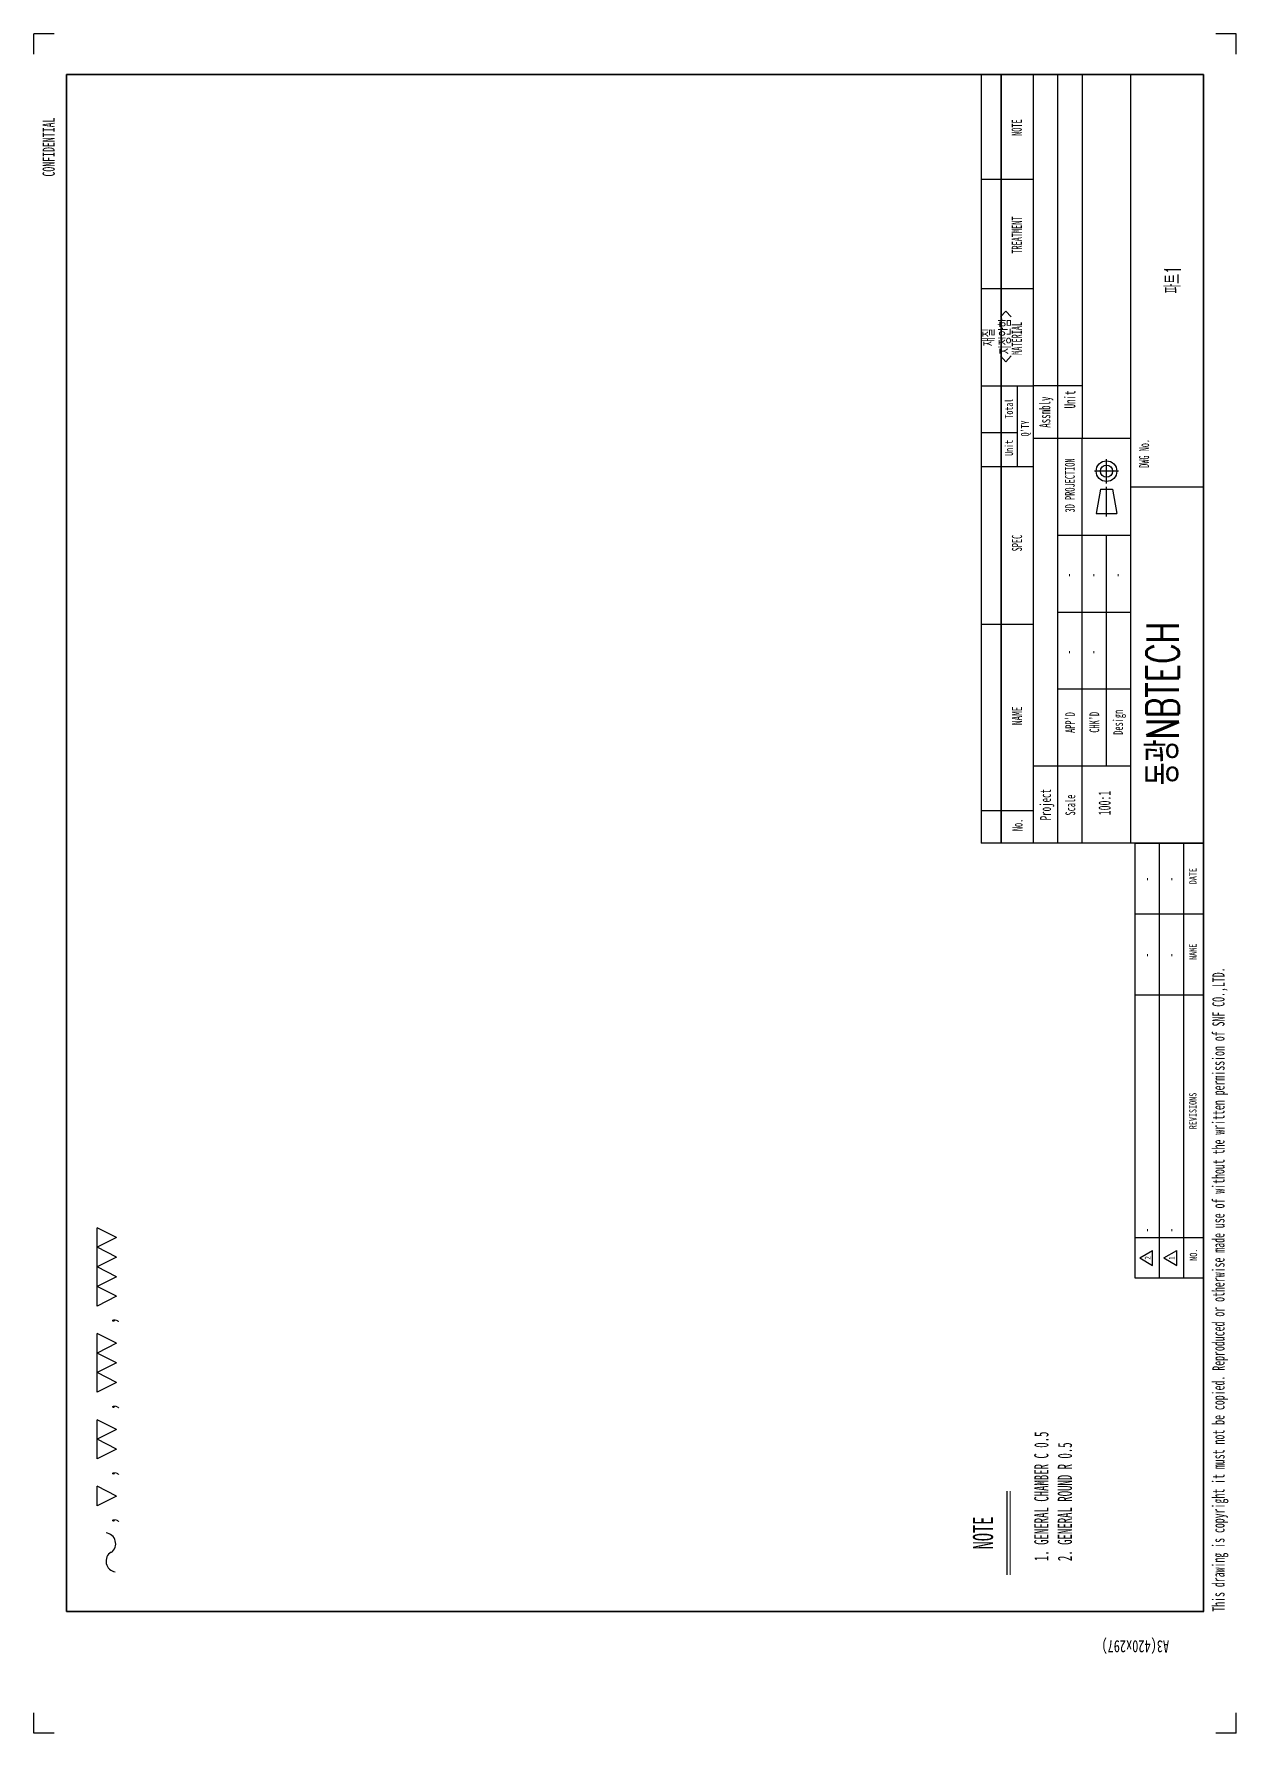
# Model space of a CAD drawing. Header units: millimetres. Extents: x 973.4 to 1023.4, y -522.9 to -472.9.
# Drawn here: x 997.03 to 1000, y -499.999 to -495.799 of the extents above; entities that cross this region are included whole.
import ezdxf

# ---------------------------------------------------------------- set-up
doc = ezdxf.new("R2010")
doc.units = ezdxf.units.MM
doc.header["$LTSCALE"] = 0.01
doc.linetypes.add('CENTER', pattern=[10.16, 6.35, -1.27, 1.27, -1.27])
doc.layers.add('3', color=3, linetype='Continuous')
doc.layers.add('4-1', color=2, linetype='Continuous')
doc.styles.add('SLDTEXTSTYLE0', font='TXT', dxfattribs={"width": 0.744681})
doc.styles.add('SLDTEXTSTYLE1', font='TXT', dxfattribs={"width": 0.7, "bigfont": 'bigfont'})
doc.styles.add('SLDTEXTSTYLE2', font='TXT', dxfattribs={"width": 0.6})
doc.styles.add('SLDTEXTSTYLE3', font='TXT', dxfattribs={"width": 0.675})
doc.styles.add('SLDTEXTSTYLE4', font='TXT', dxfattribs={"width": 0.56})
doc.styles.add('SLDTEXTSTYLE5', font='TXT', dxfattribs={"width": 0.595745})
doc.styles.add('SLDTEXTSTYLE6', font='TXT', dxfattribs={"width": 0.595745, "bigfont": 'bigfont'})
doc.styles.add('SLDTEXTSTYLE7', font='TXT', dxfattribs={"width": 0.7})

# ---------------------------------------------------------------- blocks, each defined once
blk = doc.blocks.new('SW_NOTE_0')
at = {"layer": '4-1', "color": 0, "insert": (-0.0387, 0.1232), "char_height": 0.03, "attachment_point": 2, "rotation": 90, "style": 'SLDTEXTSTYLE0'}
blk.add_mtext('A3(420x297)', dxfattribs=at)
blk = doc.blocks.new('SW_NOTE_0_1')
at = {"layer": '4-1', "color": 0, "insert": (0, 0.1031), "char_height": 0.08, "attachment_point": 1, "style": 'SLDTEXTSTYLE1'}
blk.add_mtext('동광NBTECH', dxfattribs=at)
blk = doc.blocks.new('SW_NOTE_0_2')
at = {"layer": '4-1', "color": 0, "insert": (0.0597, 0.0322), "char_height": 0.025, "attachment_point": 2, "style": 'SLDTEXTSTYLE2'}
blk.add_mtext('DWG No.', dxfattribs=at)
blk = doc.blocks.new('SW_NOTE_0_3')
at = {"layer": '4-1', "color": 0, "insert": (0.0354, 0.0309), "char_height": 0.024, "attachment_point": 2, "style": 'SLDTEXTSTYLE2'}
blk.add_mtext("APP'D", dxfattribs=at)
blk = doc.blocks.new('SW_NOTE_0_4')
at = {"layer": '4-1', "color": 0, "insert": (0.0483, 0.0348), "char_height": 0.027, "attachment_point": 2, "style": 'SLDTEXTSTYLE2'}
blk.add_mtext('Project', dxfattribs=at)
blk = doc.blocks.new('SW_NOTE_0_5')
at = {"layer": '4-1', "color": 0, "insert": (0.0543, 0.0348), "char_height": 0.027, "attachment_point": 2, "style": 'SLDTEXTSTYLE2'}
blk.add_mtext('Assmbly', dxfattribs=at)
blk = doc.blocks.new('SW_NOTE_0_6')
at = {"layer": '4-1', "color": 0, "insert": (0.0381, 0.0309), "char_height": 0.024, "attachment_point": 2, "style": 'SLDTEXTSTYLE2'}
blk.add_mtext("CHK'D", dxfattribs=at)
blk = doc.blocks.new('SW_NOTE_0_7')
at = {"layer": '4-1', "color": 0, "insert": (0.0411, 0.0309), "char_height": 0.024, "attachment_point": 2, "style": 'SLDTEXTSTYLE2'}
blk.add_mtext('Design', dxfattribs=at)
blk = doc.blocks.new('SW_NOTE_0_8')
at = {"layer": '4-1', "color": 0, "insert": (0.0597, 0.0322), "char_height": 0.025, "attachment_point": 2, "style": 'SLDTEXTSTYLE2'}
blk.add_mtext('MATERIAL', dxfattribs=at)
blk = doc.blocks.new('SW_NOTE_0_9')
at = {"layer": '4-1', "color": 0, "insert": (0.0322, 0.0322), "char_height": 0.025, "attachment_point": 2, "style": 'SLDTEXTSTYLE2'}
blk.add_mtext('SPEC', dxfattribs=at)
blk = doc.blocks.new('SW_NOTE_0_10')
at = {"layer": '4-1', "color": 0, "insert": (0.0219, 0.0322), "char_height": 0.025, "attachment_point": 2, "style": 'SLDTEXTSTYLE2'}
blk.add_mtext('No.', dxfattribs=at)
blk = doc.blocks.new('SW_NOTE_0_11')
at = {"layer": '4-1', "color": 0, "insert": (0.0422, 0.0322), "char_height": 0.025, "attachment_point": 2, "style": 'SLDTEXTSTYLE3'}
blk.add_mtext('NAME', dxfattribs=at)
blk = doc.blocks.new('SW_NOTE_0_12')
at = {"layer": '4-1', "color": 0, "insert": (0.022, 0.0258), "char_height": 0.02, "attachment_point": 2, "style": 'SLDTEXTSTYLE2'}
blk.add_mtext("Q'TY", dxfattribs=at)
blk = doc.blocks.new('SW_NOTE_0_13')
at = {"layer": '4-1', "color": 0, "insert": (0.0694, 0.0322), "char_height": 0.025, "attachment_point": 2, "style": 'SLDTEXTSTYLE2'}
blk.add_mtext('TREATMENT', dxfattribs=at)
blk = doc.blocks.new('SW_NOTE_0_14')
at = {"layer": '4-1', "color": 0, "insert": (0.0341, 0.0322), "char_height": 0.025, "attachment_point": 2, "style": 'SLDTEXTSTYLE2'}
blk.add_mtext('NOTE', dxfattribs=at)
blk = doc.blocks.new('SW_NOTE_0_15')
at = {"layer": '4-1', "color": 0, "insert": (0.0192, 0.0258), "char_height": 0.02, "attachment_point": 2, "style": 'SLDTEXTSTYLE2'}
blk.add_mtext('Unit', dxfattribs=at)
blk = doc.blocks.new('SW_NOTE_0_16')
at = {"layer": '4-1', "color": 0, "insert": (0.0245, 0.0258), "char_height": 0.02, "attachment_point": 2, "style": 'SLDTEXTSTYLE2'}
blk.add_mtext('Total', dxfattribs=at)
blk = doc.blocks.new('SW_NOTE_0_17')
at = {"layer": '4-1', "color": 0, "insert": (0.026, 0.0348), "char_height": 0.027, "attachment_point": 2, "style": 'SLDTEXTSTYLE2'}
blk.add_mtext('Unit', dxfattribs=at)
blk = doc.blocks.new('SW_NOTE_0_18')
at = {"layer": '4-1', "color": 0, "insert": (0.0339, 0.0309), "char_height": 0.024, "attachment_point": 2, "style": 'SLDTEXTSTYLE2'}
blk.add_mtext('Scale', dxfattribs=at)
blk = doc.blocks.new('SW_NOTE_0_19')
at = {"layer": '4-1', "color": 0, "insert": (0.0703, 0.0232), "char_height": 0.018, "attachment_point": 2, "style": 'SLDTEXTSTYLE0'}
blk.add_mtext('REVISIONS', dxfattribs=at)
blk = doc.blocks.new('SW_NOTE_0_20')
at = {"layer": '4-1', "color": 0, "insert": (0.0227, 0.0232), "char_height": 0.018, "attachment_point": 2, "style": 'SLDTEXTSTYLE0'}
blk.add_mtext('NO.', dxfattribs=at)
blk = doc.blocks.new('SW_NOTE_0_21')
at = {"layer": '4-1', "color": 0, "insert": (0.0371, 0.0232), "char_height": 0.018, "attachment_point": 2, "style": 'SLDTEXTSTYLE0'}
blk.add_mtext('NAME', dxfattribs=at)
blk = doc.blocks.new('SW_NOTE_0_22')
at = {"layer": '4-1', "color": 0, "insert": (0.0344, 0.0232), "char_height": 0.018, "attachment_point": 2, "style": 'SLDTEXTSTYLE0'}
blk.add_mtext('DATE', dxfattribs=at)
blk = doc.blocks.new('SW_NOTE_0_23')
at = {"layer": '4-1', "color": 0, "insert": (0.0981, 0.0309), "char_height": 0.024, "attachment_point": 2, "style": 'SLDTEXTSTYLE2'}
blk.add_mtext('3D PROJECTION', dxfattribs=at)
blk = doc.blocks.new('A$C547C11EC_')
for p, q in [((-0.88, 0), (-0.88, 0.55)), ((1.02, 0.55), (-0.88, 0.55)), ((1.02, 0.55), (1.02, 0.42)), ((-0.88, 0.5), (1.02, 0.5)), ((1.02, 0.5), (-0.88, 0.5)), ((-0.88, 0.42), (1.02, 0.42)), ((-0.88, 0.42), (1.02, 0.42)), ((-0.69, 0.36), (-0.69, 0.42)), ((0.12, 0.36), (0.12, 0.42)), ((1.02, 0.42), (1.02, 0)), ((-0.88, 0.36), (0.12, 0.36)), ((0.12, 0.18), (0.12, 0.36)), ((1.02, 0.3), (0.12, 0.3)), ((-0.0652, 0.2656), (-0.0652, 0.2144)), ((-0.0052, 0.255), (-0.0652, 0.2656)), ((-0.0052, 0.255), (-0.0052, 0.225)), ((-0.0052, 0.225), (-0.0652, 0.2144)), ((-0.88, 0.18), (1.02, 0.18)), ((-0.88, 0.17), (-0.88, 0)), ((0, 0), (0, 0.18)), ((-1.955, 0), (-0.88, 0)), ((1.02, 0), (-0.88, 0))]:
    blk.add_line(p, q)
at = {"color": 3, "linetype": 'Continuous', "true_color": 0x00ff00}
for p, q in [((-0.34, 0.42), (-0.34, 0.55)), ((0.05, 0.42), (0.05, 0.55)), ((0.135, 0.55), (0.135, 0.46)), ((0.25, 0.55), (0.25, 0.42)), ((0.49, 0.42), (0.49, 0.55)), ((0.76, 0.42), (0.76, 0.55)), ((0.05, 0.46), (0.25, 0.46)), ((0.25, 0.3), (0.25, 0.42)), ((-0.69, 0.18), (-0.69, 0.36)), ((-0.5, 0.18), (-0.5, 0.36)), ((-0.12, 0.18), (-0.12, 0.36)), ((0.12, 0.36), (1.02, 0.36)), ((-0.88, 0.05), (-1.955, 0.05))]:
    blk.add_line(p, q, dxfattribs=at)
at = {"color": 251, "true_color": 0x6a6a6a}
for p, q in [((-0.31, 0.18), (-0.31, 0.36)), ((-0.88, 0.3), (0.12, 0.3)), ((-0.69, 0.24), (-0.12, 0.24)), ((-0.88, 0.17), (-1.955, 0.17)), ((-1.855, 0.17), (-1.855, 0)), ((-1.255, 0.17), (-1.255, 0)), ((-1.055, 0.17), (-1.055, 0)), ((-0.88, 0.11), (-1.955, 0.11))]:
    blk.add_line(p, q, dxfattribs=at)
at = {"color": 1, "linetype": 'CENTER'}
for p, q in [((0.0393, 0.21), (0.0393, 0.27)), ((-0.0728, 0.24), (0.0005, 0.24)), ((0.0092, 0.24), (0.0693, 0.24))]:
    blk.add_line(p, q, dxfattribs=at)
at = {"color": 7}
blk.add_line((-1.955, 0.17), (-1.955, 0), dxfattribs=at)
blk.add_circle((0.0393, 0.24), 0.0256)
at = {"color": 251, "true_color": 0x6a6a6a}
blk.add_circle((0.0393, 0.24), 0.015, dxfattribs=at)
at = {"layer": '3', "color": 3, "linetype": 'Continuous', "true_color": 0x00ff00}
blk.add_line((-0.8, 0.42), (-0.8, 0.55), dxfattribs=at)
at = {"layer": '4-1'}
for name, p in [('SW_NOTE_0_10', (-0.857, 0.4402)), ('SW_NOTE_0_11', (-0.6077, 0.4414)), ('SW_NOTE_0_9', (-0.1707, 0.4415)), ('SW_NOTE_0_15', (0.0776, 0.4651)), ('SW_NOTE_0_16', (0.1693, 0.4651)), ('SW_NOTE_0_8', (0.3078, 0.4419)), ('SW_NOTE_0_13', (0.5535, 0.4419)), ('SW_NOTE_0_14', (0.8545, 0.4419)), ('SW_NOTE_0_12', (0.1228, 0.4254)), ('SW_NOTE_0_4', (-0.8335, 0.3694)), ('SW_NOTE_0_5', (0.1309, 0.371)), ('SW_NOTE_0_18', (-0.8201, 0.3104)), ('SW_NOTE_0_3', (-0.6175, 0.3112)), ('SW_NOTE_0_23', (-0.094, 0.3115)), ('SW_NOTE_0_17', (0.1905, 0.3091)), ('SW_NOTE_0_6', (-0.6196, 0.2512)), ('SW_NOTE_0_7', (-0.6226, 0.1925)), ('SW_NOTE_0_2', (0.0235, 0.1275)), ('SW_NOTE_0_20', (-1.9203, 0.0109)), ('SW_NOTE_0_19', (-1.6126, 0.0124)), ('SW_NOTE_0_21', (-1.186, 0.0124)), ('SW_NOTE_0_22', (-0.9962, 0.0124))]:
    blk.add_blockref(name, p, dxfattribs=at)
blk = doc.blocks.new('A$C0C890E57')
at = {"color": 150, "linetype": 'Continuous', "true_color": 0x0080ff}
for p, q in [((-4.15, -0.05), (-4.15, 0)), ((-4.15, 0), (-4.1, 0)), ((0, 0), (0.05, 0)), ((0.05, -0.05), (0.05, 0)), ((-4.15, -2.97), (-4.15, -2.92)), ((0.05, -2.97), (0.05, -2.92)), ((-4.15, -2.97), (-4.1, -2.97)), ((0, -2.97), (0.05, -2.97))]:
    blk.add_line(p, q, dxfattribs=at)
at = {"lineweight": 35}
for p, q in [((-0.05, -0.08), (-3.85, -0.0801)), ((-3.85, -0.0801), (-3.85, -2.8906)), ((-0.05, -2.89), (-0.05, -0.08)), ((-3.85, -2.89), (-0.05, -2.89))]:
    blk.add_line(p, q, dxfattribs=at)
at = {"color": 2, "linetype": 'Continuous', "true_color": 0xffff00}
blk.add_line((-3.85, -2.8901), (-1.4, -2.8901), dxfattribs=at)
at = {"color": 7, "linetype": 'Continuous'}
blk.add_blockref('A$C547C11EC_', (-1.07, -2.89), dxfattribs=at)
at = {"layer": '4-1'}
for name, p in [('SW_NOTE_0', (-3.9124, -2.8443)), ('SW_NOTE_0_1', (-1.8073, -2.8518))]:
    blk.add_blockref(name, p, dxfattribs=at)
blk = doc.blocks.new('SW_NOTE_0_24')
at = {"layer": '4-1', "color": 0, "char_height": 0.035, "attachment_point": 1, "style": 'SLDTEXTSTYLE4'}
for s, insert in [('1. GENERAL CHAMBER C 0.5', (0, 0.0451)), ('2. GENERAL ROUND R 0.5', (0, -0.013))]:
    blk.add_mtext(s, dxfattribs=dict(at, insert=insert))
blk = doc.blocks.new('SW_NOTE_0_25')
at = {"layer": '4-1', "color": 0, "char_height": 0.03, "attachment_point": 2, "style": 'SLDTEXTSTYLE1'}
for s, insert in [('<지정안함>', (0.038, -0.0013)), ('재질', (0.0356, 0.0387))]:
    blk.add_mtext(s, dxfattribs=dict(at, insert=insert))
blk = doc.blocks.new('SW_NOTE_0_26')
at = {"layer": '4-1', "color": 0}
for p, q in [((0.0863, 0.008), (0.0621, 0.0564)), ((0.0621, 0.0564), (0.1105, 0.0564)), ((0.0863, 0.008), (0.1105, 0.0564)), ((0.2025, 0.008), (0.1783, 0.0564)), ((0.1783, 0.0564), (0.2267, 0.0564)), ((0.2025, 0.008), (0.2267, 0.0564)), ((0.251, 0.008), (0.2267, 0.0564)), ((0.2267, 0.0564), (0.2752, 0.0564)), ((0.251, 0.008), (0.2752, 0.0564)), ((0.3671, 0.008), (0.3429, 0.0564)), ((0.3429, 0.0564), (0.3914, 0.0564)), ((0.3671, 0.008), (0.3914, 0.0564)), ((0.4156, 0.008), (0.3914, 0.0564)), ((0.3914, 0.0564), (0.4398, 0.0564)), ((0.4156, 0.008), (0.4398, 0.0564)), ((0.464, 0.008), (0.4398, 0.0564)), ((0.4398, 0.0564), (0.4883, 0.0564)), ((0.464, 0.008), (0.4883, 0.0564)), ((0.5802, 0.008), (0.556, 0.0564)), ((0.556, 0.0564), (0.6045, 0.0564)), ((0.5802, 0.008), (0.6045, 0.0564)), ((0.6287, 0.008), (0.6045, 0.0564)), ((0.6045, 0.0564), (0.6529, 0.0564)), ((0.6287, 0.008), (0.6529, 0.0564)), ((0.6771, 0.008), (0.6529, 0.0564)), ((0.6529, 0.0564), (0.7014, 0.0564)), ((0.6771, 0.008), (0.7014, 0.0564)), ((0.7256, 0.008), (0.7014, 0.0564)), ((0.7014, 0.0564), (0.7498, 0.0564)), ((0.7256, 0.008), (0.7498, 0.0564))]:
    blk.add_line(p, q, dxfattribs=at)
for centre, radius, start, end in [((-0.0747, 0.008), 0.0263, 31.2184, 172.5868), ((-0.0315, 0.0371), 0.0268, 216.6561, 353.7742)]:
    blk.add_arc(centre, radius, start, end, dxfattribs=at)
at = {"layer": '4-1', "color": 0, "char_height": 0.0423, "attachment_point": 1, "style": 'SLDTEXTSTYLE7'}
for insert in [(0.0159, 0.0546), (0.1321, 0.0546), (0.2967, 0.0546), (0.5098, 0.0546)]:
    blk.add_mtext(',', dxfattribs=dict(at, insert=insert))

msp = doc.modelspace()

# ---------------------------------------------------------------- linework, layer by layer
at = {"color": 4, "linetype": 'Continuous', "true_color": 0x00ffff}
for p, q in [((999.762, -498.8248), (999.794, -498.8063)), ((999.762, -498.8248), (999.794, -498.8432)), ((999.822, -498.8248), (999.854, -498.8063)), ((999.822, -498.8248), (999.854, -498.8432)), ((999.854, -498.8432), (999.854, -498.8063))]:
    msp.add_line(p, q, dxfattribs=at)
at = {"color": 4, "true_color": 0x00ffff}
for p, q in [((999.794, -498.8432), (999.794, -498.8063)), ((999.4349, -499.6079), (999.4349, -499.4014))]:
    msp.add_line(p, q, dxfattribs=at)
at = {"color": 179, "linetype": 'Continuous', "lineweight": 18, "true_color": 0x212142}
msp.add_line((999.4419, -499.6079), (999.4419, -499.4014), dxfattribs=at)

# ---------------------------------------------------------------- block references
at = {"color": 7, "linetype": 'Continuous', "rotation": 90.00000000000001}
msp.add_blockref('A$C0C890E57', (997.03, -495.8493), dxfattribs=at)
at = {"layer": '4-1', "rotation": 90.00000000000001}
for name, p in [('SW_NOTE_0_25', (999.4129, -496.5849)), ('SW_NOTE_0_26', (997.2422, -499.4999)), ('SW_NOTE_0_24', (999.5466, -499.5742))]:
    msp.add_blockref(name, p, dxfattribs=at)

# ---------------------------------------------------------------- texts
at = {"layer": '4-1', "rotation": 90}
for s, insert, char_height, attachment_point, style in [('CONFIDENTIAL', (997.0512, -496.1518), 0.03, 1, 'SLDTEXTSTYLE5'), ('파트1', (999.8237, -496.4064), 0.04, 2, 'SLDTEXTSTYLE6'), ('-', (999.5741, -497.1372), 0.024, 2, 'SLDTEXTSTYLE5'), ('-', (999.6341, -497.1372), 0.024, 2, 'SLDTEXTSTYLE5'), ('-', (999.6941, -497.1372), 0.024, 2, 'SLDTEXTSTYLE5'), ('-', (999.5741, -497.3272), 0.024, 2, 'SLDTEXTSTYLE5'), ('-', (999.6341, -497.3272), 0.024, 2, 'SLDTEXTSTYLE5'), ('100:1', (999.6602, -497.7003), 0.03, 2, 'SLDTEXTSTYLE5'), ('-', (999.7667, -497.8888), 0.024, 2, 'SLDTEXTSTYLE5'), ('-', (999.8267, -497.8888), 0.024, 2, 'SLDTEXTSTYLE5'), ('-', (999.7667, -498.0768), 0.024, 2, 'SLDTEXTSTYLE5'), ('-', (999.8267, -498.0768), 0.024, 2, 'SLDTEXTSTYLE5'), ('This drawing is copyright it must not be copied. Reproduced or otherwise made use of without the written permission of SNF CO.,LTD.', (999.9416, -499.6995), 0.03, 1, 'SLDTEXTSTYLE5'), ('-', (999.7667, -498.7616), 0.024, 1, 'SLDTEXTSTYLE5'), ('-', (999.8267, -498.7616), 0.024, 1, 'SLDTEXTSTYLE5'), ('2', (999.7743, -498.8246), 0.0144, 2, 'SLDTEXTSTYLE0'), ('1', (999.8343, -498.8251), 0.0144, 2, 'SLDTEXTSTYLE0'), ('NOTE', (999.3499, -499.5048), 0.05, 2, 'SLDTEXTSTYLE5')]:
    msp.add_mtext(s, dxfattribs=dict(at, insert=insert, char_height=char_height, attachment_point=attachment_point, style=style))

doc.saveas('drawing.dxf')
